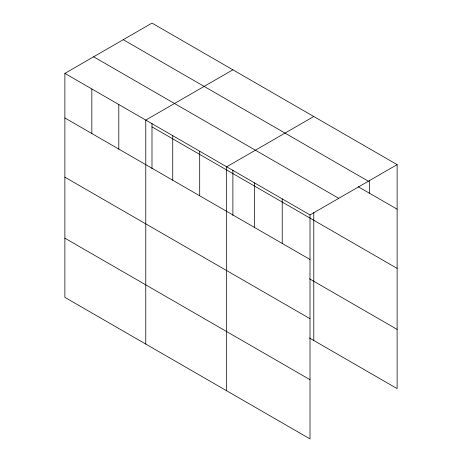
<?xml version="1.0" encoding="UTF-8"?>
<svg xmlns="http://www.w3.org/2000/svg" width="462" height="462" viewBox="0 0 462 462"><rect width="100%" height="100%" fill="white"/><g stroke="black" fill="none" stroke-linecap="round" stroke-linejoin="round"><path stroke-width="0.69" d="M64.876 73.394L310.008 214.922L310.008 438.9L64.876 297.372L64.876 73.394L151.992 23.1L397.124 164.628L397.124 388.606L309.488 338.005M232.888 69.802L145.767 120.103L145.767 344.08M313.779 116.505L226.663 166.805L226.663 390.783M310.008 214.922L397.124 164.628M123.244 39.697L368.376 181.225M358.229 186.735L397.124 209.188M93.624 56.797L338.756 198.325M151.992 126.871L397.124 268.393M64.876 117.96L310.008 259.482M309.488 278.8L397.124 329.394M64.876 177.165L310.008 318.693M64.876 238.167L310.008 379.695M369.346 180.209L369.346 193.151M313.779 212.526L313.779 340.482M282.224 198.885L282.224 243.445M254.447 182.842L254.447 227.408M232.888 170.051L232.888 215.425M199.7 151.236L199.7 195.801M172.736 135.666L172.736 180.232M151.992 123.348L151.992 168.717M118.803 104.533L118.803 149.093M91.84 88.964L91.84 133.53"/></g></svg>
